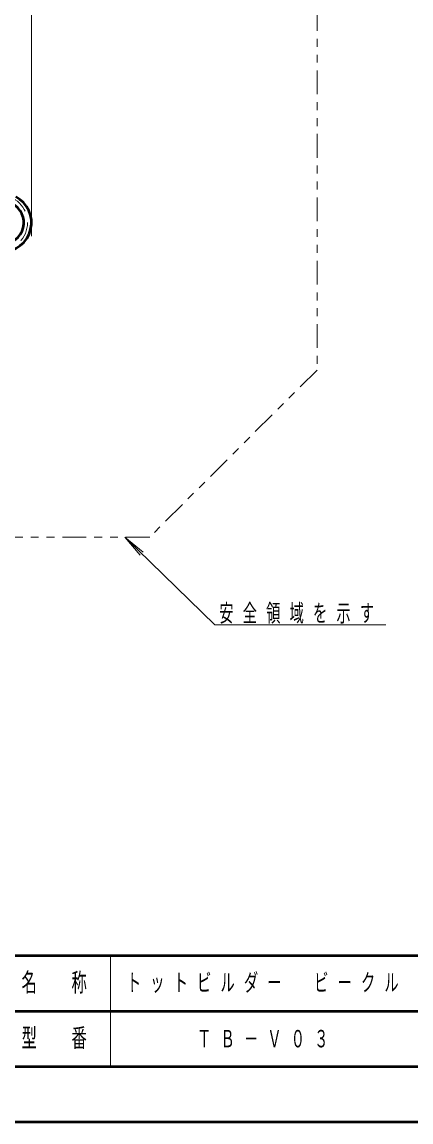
# Model space of a CAD drawing. Units: millimetres on the paper. Extents: x -385 to 0, y -594 to 267.
# Drawn here: x -185.7 to -136.6, y 0 to 138.8 of the extents above; entities that cross this region are included whole.
import ezdxf

# ---------------------------------------------------------------- set-up
doc = ezdxf.new("R2010")
doc.units = ezdxf.units.MM
doc.linetypes.add('USER1', pattern=[4.5, 2.5, -2])
doc.linetypes.add('USER3', pattern=[8, 3, -1, 1, -1, 1, -1])
doc.layers.add('LY_1', color=140, linetype='Continuous', lineweight=50)
doc.styles.add('ＭＳ ゴシック', font='')
doc.styles.get('ＭＳ ゴシック').set_extended_font_data('MS Gothic')

msp = doc.modelspace()

# ---------------------------------------------------------------- linework, layer by layer
at = {"layer": 'LY_1', "color": 7, "lineweight": 13}
for p, q in [((-184.482, 111.812), (-184.482, 253.678)), ((-161.366, 62.739), (-172.724, 73.812)), ((-172.724, 73.812), (-170.767, 71.538)), ((-172.724, 73.812), (-170.402, 71.913)), ((-161.366, 62.739), (-139.798, 62.739)), ((-174.5, 21), (-174.5, 7))]:
    msp.add_line(p, q, dxfattribs=at)
at = {"layer": 'LY_1', "color": 7}
for p, q in [((-385, 21), (0, 21)), ((-385, 0), (0, 0))]:
    msp.add_line(p, q, dxfattribs=at)
at = {"layer": 'LY_1'}
for p, q in [((-187.5, 14), (-70, 14)), ((-242.5, 7), (0, 7))]:
    msp.add_line(p, q, dxfattribs=at)
at = {"layer": 'LY_1', "color": 7, "linetype": 'USER3', "lineweight": 13}
msp.add_lwpolyline([(-211.231, 37.982), (-290.979, 37.982), (-312.067, 59.07), (-312.067, 73.812), (-318.394, 73.812), (-339.482, 94.9), (-339.482, 140.695), (-318.394, 161.784), (-288.382, 161.784), (-288.382, 217.589), (-263.294, 242.678), (-224.671, 242.678), (-199.582, 217.589), (-199.582, 161.784), (-169.571, 161.784), (-148.482, 140.695), (-148.482, 94.9), (-169.571, 73.812), (-190.142, 73.812), (-190.142, 59.07)], close=True, dxfattribs=at)
at = {"layer": 'LY_1', "color": 7, "linetype": 'USER1', "lineweight": 13}
msp.add_circle((-188.473, 113.498), 3.5, dxfattribs=at)
at = {"layer": 'LY_1'}
for radius in [3.686, 2.714]:
    msp.add_arc((-188.159, 113.498), radius, 270, 62.62559, dxfattribs=at)

# ---------------------------------------------------------------- texts
at = {"layer": 'LY_1', "color": 7, "style": 'ＭＳ ゴシック'}
for s, insert, char_height, attachment_point in [('\\T1.64;\\W0.6;安全領域を示す', (-160.798, 62.889), 2.199, 7), ('\\T1.64;\\W0.6;名\u3000称', (-181, 17.5), 2.346, 5), ('\\T1.64;\\W0.6;トットビルダー\u3000ビークル', (-154.75, 17.5), 2.199, 5), ('\\T1.64;\\W0.6;型\u3000番', (-181, 10.5), 2.346, 5), ('\\T1.64;\\W0.6;ＴＢ－Ｖ０３', (-154.75, 10.5), 2.199, 5)]:
    msp.add_mtext(s, dxfattribs=dict(at, insert=insert, char_height=char_height, attachment_point=attachment_point))

doc.saveas('drawing.dxf')
